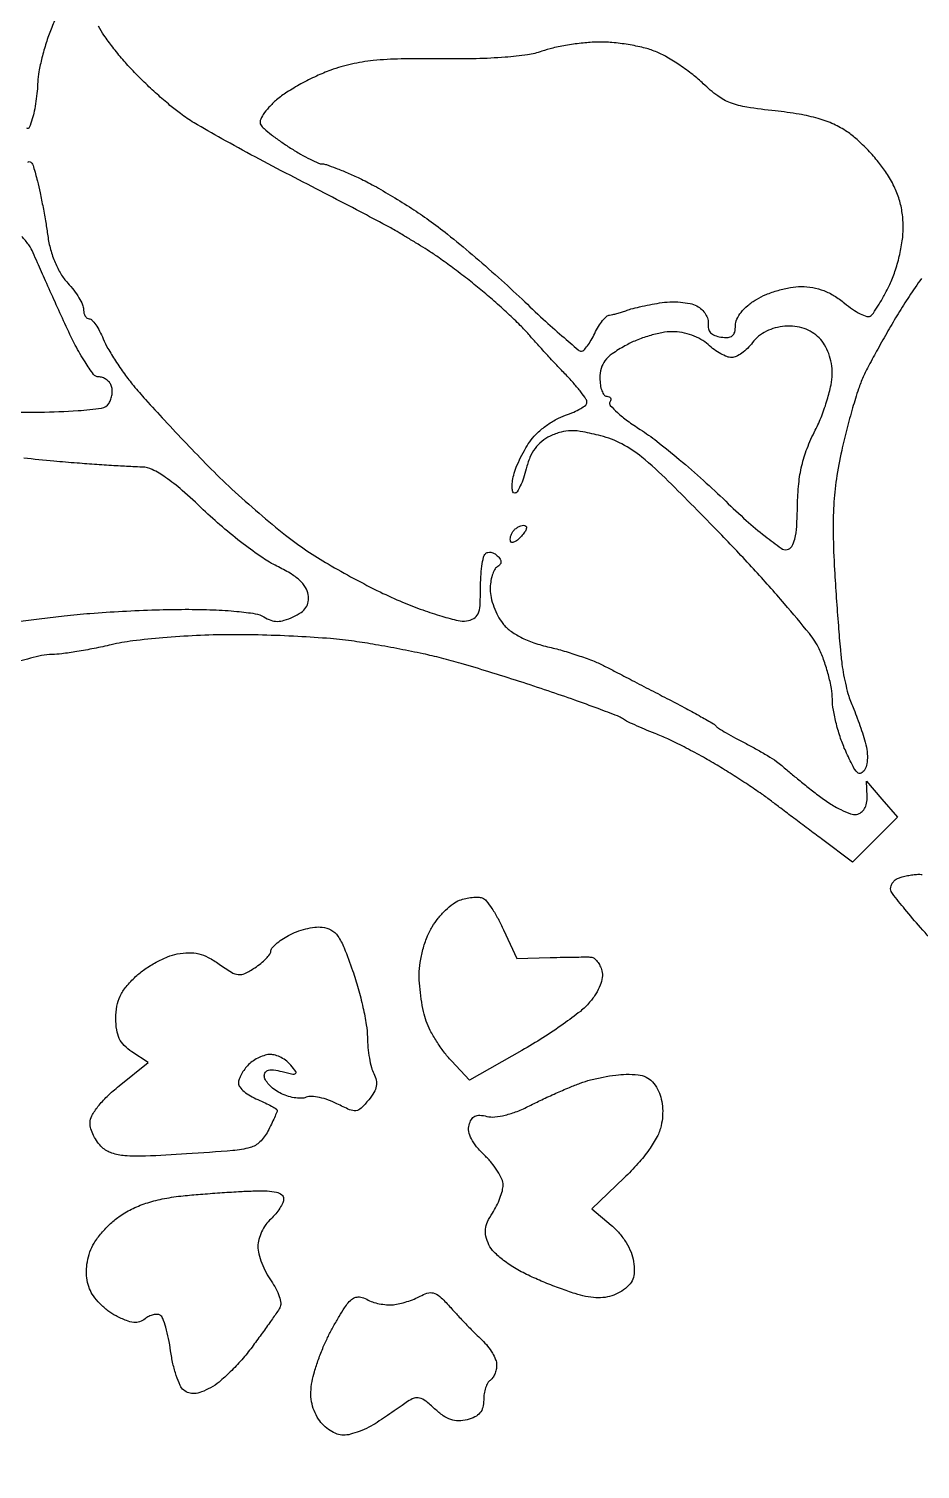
# Model space of a CAD drawing. Extents: x 0 to 102, y 0 to 135.
# Drawn here: x 50.55 to 62.23, y 17.15 to 36.03 of the extents above; entities that cross this region are included whole.
import ezdxf

# ---------------------------------------------------------------- set-up
doc = ezdxf.new("R2010")
doc.units = 0
doc.header["$MEASUREMENT"] = 0

msp = doc.modelspace()

# ---------------------------------------------------------------- linework, layer by layer
for points in [[(38.721393, 0.03235, -0.000006), (40.12148, 0.046691, -0.000009), (41.328361, 0.059018, -0.000002), (42.381032, 0.069746, -0.000306)], [(50.916153, 36.206178, 0.014474), (50.841606, 36.032004, 0.017503), (50.777354, 35.850634, 0.014691), (50.721746, 35.654355, 0.014944), (50.681564, 35.471936, 0.038998), (50.666967, 35.338518, -0.016989), (50.659189, 35.219009, -0.011727), (50.642631, 35.084418, -0.011839), (50.620581, 34.955614, -0.023611), (50.595962, 34.8552, -0.025528), (50.555468, 34.740248, -0.526653), (50.525235, 34.733754, -0.125646)], [(62.250824, 32.760861, 0.008309), (62.088442, 32.524947, 0.010297), (61.945563, 32.299875, 0.00528), (61.812012, 32.07426, 0.004686), (61.677747, 31.836765, 0.004708), (61.560916, 31.620734, 0.014369), (61.487276, 31.4712, 0.027824), (61.425427, 31.313258, 0.008276), (61.348559, 31.065685, 0.008274), (61.271279, 30.784208, 0.008848), (61.205174, 30.506524, 0.016827), (61.136424, 30.133715, 0.022182), (61.100424, 29.789983, 0.019761), (61.092743, 29.414966, 0.009919), (61.11116, 28.941424, 0.002434), (61.134592, 28.573372, 0.0025), (61.161414, 28.208849, 0.002419), (61.187789, 27.892904, 0.010571), (61.208237, 27.7065, 0.013752), (61.230843, 27.564532, 0.012103), (61.262058, 27.417803, 0.012252), (61.296669, 27.286811, 0.035485), (61.329135, 27.1989, -0.012941), (61.364765, 27.114349, -0.005053), (61.409752, 26.995853, -0.004998), (61.455884, 26.866568, -0.006191), (61.496128, 26.745276, -0.029084), (61.528817, 26.617164, -0.040496), (61.541889, 26.49959, -0.047028), (61.535417, 26.398915, -0.088678), (61.50873, 26.322276, -0.152319), (61.460786, 26.277026, -0.315345), (61.412363, 26.284679, -0.084391), (61.353509, 26.364608, -0.009964), (61.257886, 26.5644, -0.024928), (61.191513, 26.732222, -0.018965), (61.13518, 26.921794, -0.019306), (61.095906, 27.103988, -0.04191), (61.083058, 27.24646, 0.042507), (61.070185, 27.387335, 0.020648), (61.031169, 27.563976, 0.020312), (60.975099, 27.745692, 0.027548), (60.909025, 27.90418, 0.057429), (60.781527, 28.105388, 0.0074), (60.454607, 28.49801, 0.008562), (60.050281, 28.953226, 0.007047), (59.603849, 29.425308, 0.003588), (58.932355, 30.105788, 0.024877), (58.585038, 30.419828, 0.050731), (58.32462, 30.591939, 0.057999), (58.046077, 30.698939, 0.015129), (57.813862, 30.751022, 0.049305), (57.657095, 30.765461, 0.065463), (57.52583, 30.747308, 0.044463), (57.384303, 30.694517, 0.05785), (57.272666, 30.624298, 0.065247), (57.185111, 30.532812, 0.059609), (57.11842, 30.414713, 0.038065), (57.068929, 30.264814, -0.019913), (57.033725, 30.143583, -0.029852), (56.992638, 30.041347, -0.029733), (56.951463, 29.9662, -0.258031), (56.919268, 29.9484, -0.320752), (56.896045, 29.965006, -0.067971), (56.885906, 30.016741, -0.047962), (56.888766, 30.091851, -0.027439), (56.905808, 30.18105, -0.034986), (56.940085, 30.286753, -0.018282), (56.996562, 30.413191, -0.018094), (57.06425, 30.539233, -0.026341), (57.133548, 30.644617, -0.048704), (57.219051, 30.739837, -0.029881), (57.336228, 30.83499, -0.029788), (57.464741, 30.916051, -0.046133), (57.584928, 30.968428, 0.02257), (57.692744, 31.009491, 0.032353), (57.783718, 31.05613, 0.033649), (57.849663, 31.101797, 0.228308), (57.8664, 31.136541, 0.150608), (57.85302, 31.179952, 0.013545), (57.785633, 31.273347, 0.016651), (57.696762, 31.382038, 0.012239), (57.59145, 31.496637, -0.003653), (57.470609, 31.623685, -0.002466), (57.334539, 31.770297, -0.002484), (57.204365, 31.913371, -0.004942), (57.102959, 32.028207, 0.019262), (56.992559, 32.146237, 0.007402), (56.830626, 32.301839, 0.007316), (56.64977, 32.465665, 0.008941), (56.475736, 32.6133, 0.005982), (56.298217, 32.755003, 0.005032), (56.106882, 32.900953, 0.005079), (55.929483, 33.030682, 0.013973), (55.800977, 33.117343, 0.002906), (55.685586, 33.189617, 0.002021), (55.554463, 33.269956, 0.002038), (55.427989, 33.346043, 0.00421), (55.3284, 33.404273, 0.008681), (55.191562, 33.479618, 0.000772), (54.843536, 33.662758, 0.001008), (54.427637, 33.879729, 0.000786), (53.9748, 34.113906, -0.004254), (53.515828, 34.355307, -0.004864), (53.081212, 34.594114, -0.004412), (52.716416, 34.803461, -0.02742), (52.5366, 34.922466, -0.015926), (52.400054, 35.030937, -0.007719), (52.23218, 35.177759, -0.007647), (52.061892, 35.336186, -0.010919), (51.916077, 35.482312, -0.014404), (51.782486, 35.630485, -0.012089), (51.649365, 35.794865, -0.012265), (51.535033, 35.951016, -0.032568), (51.463695, 36.06939, -0.043307)], [(50.535169, 34.286366, -0.38726), (50.575826, 34.285075, -0.129851), (50.611025, 34.226601, -0.008946), (50.662105, 34.038908, -0.009977), (50.697575, 33.885953, -0.005133), (50.736189, 33.693132, -0.005099), (50.771878, 33.493821, -0.007675), (50.798545, 33.319315, 0.032217), (50.834922, 33.140508, 0.03386), (50.89355, 32.970896, 0.035874), (50.970088, 32.821047, 0.050912), (51.060074, 32.701607, -0.024807), (51.139505, 32.606882, -0.02714), (51.206639, 32.507464, -0.028007), (51.254173, 32.416972, -0.107327), (51.2676, 32.355141, 0.058751), (51.273126, 32.308275, 0.077792), (51.289436, 32.268596, 0.096371), (51.313582, 32.242016, 0.161694), (51.341936, 32.2326, -0.21104), (51.377278, 32.216988, -0.03244), (51.42635, 32.155552, -0.031518), (51.477881, 32.070767, -0.022604), (51.524916, 31.970311, 0.032585), (51.586514, 31.845309, 0.012926), (51.686413, 31.681945, 0.012728), (51.803681, 31.510589, 0.015602), (51.922128, 31.356961, 0.011699), (52.078321, 31.175756, 0.003337), (52.329117, 30.9019, 0.003358), (52.616415, 30.5965, 0.003556), (52.902398, 30.300798, 0.012449), (53.211141, 30.001363, 0.009149), (53.567415, 29.68451, 0.009257), (53.915749, 29.396965, 0.020269), (54.19496, 29.192942, 0.01514), (54.472326, 29.018958, 0.009095), (54.811214, 28.82861, 0.009104), (55.155465, 28.651411, 0.015672), (55.449087, 28.518233, 0.012302), (55.712698, 28.416025, 0.014953), (55.964528, 28.333864, 0.013551), (56.178401, 28.277343, 0.093448), (56.286427, 28.272489, 0.087841), (56.383255, 28.30422, 0.168222), (56.438083, 28.363599, 0.089046), (56.464215, 28.472931, 0.01425), (56.4705, 28.693421, -0.015201), (56.475241, 28.849327, -0.019848), (56.489553, 28.991269, -0.017804), (56.510015, 29.106477, -0.144341), (56.53536, 29.153081, -0.13837), (56.567075, 29.170863, -0.100185), (56.60777, 29.172342, -0.085863), (56.651307, 29.157201, -0.069963), (56.690781, 29.127459, -0.050114), (56.727556, 29.082468, -0.149773), (56.738713, 29.044772, -0.177483), (56.726115, 29.011389, -0.076409), (56.689371, 28.980056, 0.135415), (56.653981, 28.941916, 0.044), (56.624417, 28.870176, 0.040123), (56.604185, 28.780856, 0.035651), (56.5974, 28.685816, 0.055639), (56.609237, 28.579777, 0.032489), (56.645516, 28.456984, 0.03213), (56.698471, 28.337273, 0.046485), (56.7612, 28.24018, 0.066717), (56.860303, 28.143882, 0.041704), (56.998086, 28.058561, 0.03605), (57.170518, 27.985858, 0.024821), (57.37455, 27.92778, -0.014312), (57.566692, 27.877425, -0.011173), (57.772357, 27.812163, -0.011331), (57.961275, 27.742714, -0.026863), (58.097502, 27.680459, 0.000667), (58.240383, 27.605887, 0.000198), (58.458793, 27.492374, 0.000199), (58.704229, 27.365063, 0.000215), (58.943502, 27.2412, -0.003874), (59.165965, 27.123968, -0.005622), (59.360325, 27.016779, -0.002997), (59.522802, 26.923486, -0.090617), (59.5584, 26.893015, 0.083736), (59.590797, 26.864507, 0.00633), (59.691299, 26.804006, 0.008589), (59.814007, 26.73504, 0.006428), (59.951424, 26.663148, -0.010003), (60.094252, 26.58712, -0.010115), (60.233393, 26.505708, -0.009958), (60.351575, 26.430035, -0.039985), (60.418813, 26.376833, 0.0133), (60.485733, 26.317819, 0.002746), (60.606865, 26.217719, 0.002886), (60.748903, 26.103011, 0.002715), (60.895164, 25.987575, 0.022809), (61.043565, 25.882276, 0.027602), (61.192028, 25.797998, 0.028038), (61.321955, 25.74229, 0.138126), (61.400675, 25.736415, 0.105026), (61.461265, 25.762701, 0.104655), (61.506032, 25.811371, 0.088904), (61.532104, 25.881112, 0.055403), (61.5382, 25.968416), (61.529901, 26.170852), (61.732889, 25.934865), (61.935877, 25.698877), (61.641236, 25.404236), (61.346596, 25.109596), (60.938948, 25.414284, -0.000769), (60.764804, 25.544863, -0.000625), (60.578595, 25.685302, -0.000632), (60.407363, 25.815121, -0.001648), (60.284655, 25.909036, 0.013309), (60.158146, 26.001264, 0.004769), (59.97319, 26.126118, 0.004727), (59.767696, 26.259225, 0.005579), (59.570701, 26.381139, 0.009842), (59.36664, 26.498881, 0.007592), (59.139747, 26.619457, 0.007685), (58.924265, 26.725657, 0.018167), (58.759846, 26.79638, -0.006571), (58.622113, 26.851876, -0.007584), (58.492365, 26.908474, -0.006881), (58.384011, 26.959521, -0.043367), (58.3317, 26.990928, 0.065261), (58.267637, 27.025681, 0.002439), (58.011013, 27.122812, 0.004379), (57.705278, 27.23379, 0.003062), (57.3588, 27.353752, 0.003872), (56.981199, 27.478653, 0.003302), (56.581153, 27.604641, 0.003328), (56.215723, 27.714424, 0.009428), (55.958892, 27.78449, 0.009399), (55.71791, 27.840577, 0.004751), (55.412361, 27.902634, 0.004717), (55.095483, 27.960768, 0.007002), (54.816792, 28.005172, 0.016384), (54.50526, 28.039968, 0.006517), (54.076022, 28.068094, 0.006441), (53.611705, 28.086452, 0.00805), (53.180395, 28.090996, 0.010221), (52.748277, 28.079755, 0.009574), (52.307434, 28.050797, 0.009861), (51.911875, 28.009325, 0.025932), (51.631195, 27.959398, -0.008334), (51.406248, 27.911166, -0.008312), (51.179626, 27.870412, -0.008189), (50.980604, 27.841365, -0.032149), (50.856861, 27.8334, 0.057458), (50.718222, 27.817415, 0.007236), (50.424887, 27.744371, 0.008425)], [(49.769022, 31.004841, 0.002523), (50.69446, 31.010068, 0.013716), (51.195579, 31.029183, 0.018851), (51.503263, 31.061066, 0.222619), (51.601245, 31.125128, 0.060192), (51.626233, 31.179126, 0.046081), (51.640511, 31.242651, 0.047162), (51.642699, 31.305626, 0.076873), (51.631422, 31.357778, 0.085872), (51.605564, 31.401137, 0.066282), (51.564453, 31.437882, 0.066012), (51.514964, 31.462721, 0.083527), (51.464561, 31.4712, -0.236251), (51.398564, 31.504227, -0.019654), (51.286623, 31.666625, -0.021775), (51.158959, 31.889256, -0.012299), (51.022884, 32.16915, -0.000936), (50.893862, 32.453436, -0.001017), (50.769431, 32.730475, -0.000954), (50.663755, 32.968264, -0.004983), (50.607097, 33.099944, 0.058485), (50.54997, 33.201313, 0.030019), (50.457002, 33.313943, 0.029362)], [(50.438654, 28.269337, -0.000915), (50.721696, 28.303903, -0.000833), (51.0138, 28.33854, -0.01036), (51.35128, 28.370915, -0.005269), (51.776727, 28.398345, -0.005231), (52.216345, 28.417428, -0.007797), (52.601198, 28.424097, -0.009142), (52.969273, 28.418004, -0.015374), (53.277622, 28.397753, -0.015427), (53.517784, 28.367043, -0.100389), (53.63128, 28.324564, 0.053193), (53.722023, 28.280511, 0.08717), (53.805976, 28.265946, 0.075346), (53.898281, 28.280136, 0.031157), (54.016608, 28.325383, 0.043226), (54.119376, 28.383397, 0.0945), (54.182847, 28.447297, 0.110315), (54.212619, 28.52319, 0.073942), (54.213227, 28.616768, 0.108507), (54.177597, 28.71221, 0.0651), (54.099002, 28.804865, 0.048971), (53.975469, 28.896733, 0.023869), (53.802292, 28.989961, -0.038913), (53.615394, 29.097942, -0.013066), (53.360184, 29.283169, -0.012911), (53.087404, 29.503653, -0.014417), (52.836488, 29.730211, 0.011129), (52.55911, 29.983992, 0.027293), (52.341487, 30.15435, 0.036878), (52.168034, 30.257353, 0.113341), (52.036096, 30.289143, -0.010337), (51.913251, 30.293, -0.002091), (51.695328, 30.30527, -0.002205), (51.441949, 30.321722, -0.002062), (51.183, 30.340755, -0.003789), (50.879495, 30.366638, -0.001734), (50.483788, 30.40479, -0.001717)], [(62.478551, 23.988481, -0.006519), (62.237727, 24.253296, -0.009627), (62.03402, 24.49237, -0.005377), (61.869644, 24.697443, -0.157077), (61.84672, 24.7596, -0.097893), (61.853049, 24.800521, -0.068778), (61.874874, 24.841841, -0.066083), (61.908235, 24.877276, -0.075148), (61.94835, 24.900971, -0.032283), (61.999391, 24.917828, -0.015599), (62.066526, 24.933069, -0.015398), (62.137734, 24.944653, -0.021348), (62.20215, 24.950321, -0.040946), (62.258937, 24.948232, -0.061208)]]:
    msp.add_lwpolyline(points, format="xyb")
for points in [[(58.004118, 35.860306, 0.020049), (57.816354, 35.848395, 0.014975), (57.610755, 35.820804, 0.015197), (57.418339, 35.783053, 0.033057), (57.2742, 35.740006, -0.054572), (57.087818, 35.692956, -0.015743), (56.791977, 35.661253, -0.013696), (56.415918, 35.643233, -0.00791), (55.9629, 35.641116, 0.007104), (55.429036, 35.639482, 0.021162), (55.064103, 35.617711, 0.029464), (54.777576, 35.571231, 0.032289), (54.507358, 35.492273, 0.022126), (54.319122, 35.414218, 0.016224), (54.117523, 35.31187, 0.016457), (53.932673, 35.202284, 0.034631), (53.798616, 35.103039, 0.027915), (53.696358, 35.005394, 0.046278), (53.623266, 34.911248, 0.059169), (53.584383, 34.830644, 0.224892), (53.59042, 34.776554, 0.075565), (53.632818, 34.726666, 0.012708), (53.72976, 34.646637, 0.013654), (53.849625, 34.557877, 0.011749), (53.98023, 34.471072, 0.011004), (54.112826, 34.391393, 0.01402), (54.238631, 34.324121, 0.011978), (54.345806, 34.273789, 0.104149), (54.397041, 34.263, -0.084035), (54.450708, 34.253916, -0.007945), (54.576401, 34.207857, -0.009988), (54.725259, 34.147171, -0.007704), (54.885172, 34.075281, -0.018106), (55.074603, 33.978076, -0.008042), (55.317435, 33.83697, -0.007948), (55.570038, 33.679173, -0.010637), (55.7937, 33.527618, -0.015734), (56.037941, 33.342607, -0.006239), (56.361996, 33.073941, -0.006167), (56.704896, 32.77499, -0.007696), (57.015525, 32.488637, 0.004163), (57.29388, 32.228373, 0.006469), (57.53866, 32.009067, 0.002393), (57.751428, 31.825134, 0.178886), (57.793458, 31.8096, 0.205546), (57.824677, 31.823, 0.028609), (57.871208, 31.877941, 0.028872), (57.921318, 31.953144, 0.020779), (57.968674, 32.04225, -0.025931), (58.017485, 32.131856, -0.032932), (58.071941, 32.208705, -0.034756), (58.124312, 32.264719, -0.167075), (58.16364, 32.282207, 0.031775), (58.204441, 32.288409, 0.012401), (58.25986, 32.301923, 0.012217), (58.319298, 32.319557, 0.014857), (58.374, 32.339065, -0.028891), (58.443181, 32.36157, -0.007575), (58.556467, 32.389484, -0.007669), (58.686652, 32.417382, -0.007788), (58.816964, 32.44112, -0.032459), (58.951367, 32.454566, -0.029176), (59.091308, 32.451275, -0.03044), (59.217238, 32.43318, -0.07208), (59.306108, 32.400993, -0.065266), (59.370499, 32.354854, -0.06392), (59.421342, 32.293381, -0.069375), (59.451574, 32.226554, -0.113185), (59.455344, 32.164732, 0.102595), (59.457877, 32.101382, 0.13293), (59.486081, 32.050812, 0.109491), (59.541097, 32.014797, 0.055163), (59.62185, 31.994066, 0.04657), (59.714929, 31.989594, 0.156263), (59.771461, 32.010556, 0.170321), (59.802423, 32.059044, 0.057786), (59.8122, 32.143359, -0.10905), (59.830752, 32.227408, -0.060037), (59.886437, 32.317341, -0.050853), (59.973714, 32.40628, -0.036437), (60.08715, 32.487327, -0.040992), (60.215045, 32.551586, -0.026104), (60.372619, 32.605816, -0.026179), (60.533883, 32.643051, -0.043416), (60.672859, 32.655284, -0.043868), (60.826314, 32.641952, -0.047585), (60.970789, 32.602054, -0.046239), (61.108587, 32.534305, -0.037554), (61.242177, 32.438037, 0.024458), (61.346971, 32.358273, 0.034558), (61.447994, 32.298727, 0.037037), (61.533234, 32.263741, 0.220737), (61.579748, 32.269306, 0.103894), (61.619923, 32.307538, 0.012393), (61.687403, 32.410907, 0.014352), (61.761906, 32.539575, 0.011329), (61.83528, 32.682779, 0.032739), (61.90358, 32.851142, 0.021748), (61.960479, 33.051699, 0.021867), (61.9992, 33.25388, 0.03639), (62.0118, 33.426776, 0.03412), (61.998711, 33.618367, 0.040002), (61.95962, 33.796189, 0.039183), (61.891846, 33.968529, 0.030573), (61.792871, 34.14377, 0.028191), (61.687396, 34.287939, 0.018448), (61.550808, 34.442146, 0.018569), (61.406107, 34.582989, 0.033518), (61.27626, 34.685384, 0.044676), (61.101855, 34.783269, 0.035043), (60.898176, 34.8581, 0.028742), (60.648949, 34.915026, 0.015091), (60.333918, 34.95843, -0.011917), (59.96199, 35.00727, -0.051732), (59.747156, 35.063909, -0.069024), (59.579785, 35.155122, -0.032432), (59.391179, 35.314515, 0.025934), (59.25318, 35.434245, 0.017498), (59.084434, 35.556709, 0.017654), (58.912446, 35.663935, 0.0332), (58.765518, 35.735964, 0.037601), (58.608986, 35.786843, 0.019307), (58.40673, 35.827945, 0.019075), (58.194153, 35.854382, 0.02722)], [(60.460697, 32.134302, 0.047982), (60.334254, 32.113489, 0.052026), (60.217674, 32.069211, 0.054055), (60.116663, 32.003759, 0.060473), (60.03623, 31.920319, -0.037525), (59.970513, 31.845582, -0.038747), (59.895023, 31.782375, -0.041774), (59.821263, 31.73855, -0.113637), (59.762413, 31.725, -0.093502), (59.701354, 31.736519, -0.032331), (59.619732, 31.774702, -0.030791), (59.533139, 31.829447, -0.031184), (59.45431, 31.8942, 0.059142), (59.3608, 31.962649, 0.042305), (59.242807, 32.016645, 0.040971), (59.112705, 32.051634, 0.045236), (58.982916, 32.0634, 0.048562), (58.848382, 32.050303, 0.024054), (58.681684, 32.009121, 0.023617), (58.511456, 31.949381, 0.031834), (58.364369, 31.878622, 0.024537), (58.1984, 31.774313, 0.075124), (58.102344, 31.682994, 0.099493), (58.052517, 31.583021, 0.066105), (58.0356, 31.455622, 0.03579), (58.042139, 31.364384, 0.05421), (58.061918, 31.287378, 0.070911), (58.090849, 31.234585, 0.236227), (58.125193, 31.2174, -0.094323), (58.155777, 31.211579, -0.172532), (58.174672, 31.195078, -0.173127), (58.178866, 31.170399, -0.095055), (58.167821, 31.141409, 0.334985), (58.171937, 31.09723, 0.023832), (58.265024, 31.004445, 0.025958), (58.39793, 30.89604, 0.015945), (58.564678, 30.781859, -0.024046), (58.781193, 30.62839, -0.008464), (59.076937, 30.388437, -0.00838), (59.393638, 30.113283, -0.009727), (59.6853, 29.840738, 0.010457), (59.953834, 29.590538, 0.015431), (60.200567, 29.383436, 0.010608), (60.411104, 29.224637, 0.206159), (60.489, 29.20735, 0.208299), (60.550255, 29.249163, 0.082016), (60.590634, 29.345354, 0.043169), (60.615101, 29.510037, 0.010758), (60.625913, 29.782297, -0.020063), (60.64266, 30.069215, -0.033103), (60.682439, 30.308697, -0.034675), (60.751814, 30.532883, -0.024904), (60.858563, 30.772423, 0.023817), (60.943793, 30.962561, 0.020223), (61.015801, 31.170521, 0.020707), (61.065892, 31.365486, 0.052568), (61.0812, 31.510688, 0.041801), (61.069759, 31.6473, 0.045709), (61.035755, 31.775922, 0.048353), (60.981405, 31.889463, 0.060654), (60.909517, 31.981283, 0.056356), (60.817091, 32.054931, 0.057974), (60.711402, 32.105256, 0.055253), (60.592444, 32.13163, 0.043787)], [(57.035752, 29.5254, -0.176123), (57.063919, 29.515161, -0.256649), (57.073287, 29.491079, -0.110288), (57.05859, 29.450957, -0.030483), (57.018703, 29.396456, -0.030935), (56.974889, 29.349854, -0.05004), (56.931752, 29.316761, -0.066988), (56.895423, 29.300512, -0.274667), (56.872973, 29.306227, -0.161573), (56.862224, 29.32765, -0.069134), (56.862011, 29.360075, -0.058241), (56.871552, 29.397786, -0.04739), (56.890021, 29.435171, -0.0641), (56.918023, 29.469686, -0.051744), (56.955832, 29.498895, -0.053409), (56.997215, 29.518766, -0.085443)], [(56.494084, 24.639798, -0.133468), (56.546126, 24.601934, -0.021605), (56.620889, 24.500089, -0.02253), (56.700223, 24.369223, -0.018119), (56.773842, 24.222004), (56.945414, 23.845378), (57.384757, 23.858502, -0.002102), (57.560007, 23.862999, -0.002603), (57.723209, 23.865651, -0.002133), (57.860266, 23.86658, -0.0194), (57.919983, 23.864412, -0.14507), (57.959975, 23.849213, -0.063152), (58.000869, 23.808961, -0.054986), (58.036441, 23.751884, -0.047958), (58.060696, 23.685771, -0.098144), (58.06599, 23.597814, -0.057975), (58.039731, 23.495559, -0.049103), (57.984185, 23.384926, -0.03403), (57.901497, 23.271868, -0.051018), (57.779292, 23.153526, -0.012651), (57.555822, 22.986413, -0.012806), (57.288916, 22.807247, -0.012526), (57.011238, 22.640601), (56.325008, 22.251809), (56.088732, 22.504744, -0.027391), (55.991463, 22.621027, -0.019225), (55.894593, 22.7616, -0.019462), (55.812033, 22.903803, -0.037935), (55.759627, 23.023964, -0.030821), (55.724017, 23.150756, -0.015613), (55.694161, 23.313937, -0.015448), (55.673747, 23.4849, -0.022219), (55.667116, 23.637174, -0.038586), (55.679306, 23.793049, -0.027527), (55.715852, 23.964328, -0.027738), (55.770339, 24.128351, -0.04286), (55.836851, 24.261974, -0.033817), (55.915668, 24.373522, -0.02949), (56.012261, 24.478949, -0.030628), (56.111319, 24.563903, -0.073071), (56.196085, 24.610407, -0.033463), (56.276702, 24.634376, -0.030956), (56.361921, 24.648147, -0.032388), (56.43935, 24.650746, -0.083298)], [(54.394535, 24.257642, -0.106571), (54.510693, 24.220835, -0.110409), (54.599649, 24.139752, -0.058052), (54.683048, 23.985539, -0.011222), (54.794142, 23.688, -0.015549), (54.86757, 23.45379, -0.013599), (54.929957, 23.204807, -0.013797), (54.973996, 22.976712, -0.039066), (54.987757, 22.815288, 0.02238), (54.994743, 22.68027, 0.020144), (55.013832, 22.541541, 0.020623), (55.041111, 22.418545, 0.058039), (55.073372, 22.336694, -0.07053), (55.104095, 22.252678, -0.102019), (55.1046, 22.173869, -0.08481), (55.072823, 22.090994, -0.036341), (55.004872, 21.993358, -0.028365), (54.905978, 21.884477, -0.165338), (54.837185, 21.851332, -0.13406), (54.754775, 21.863386, -0.016371), (54.588459, 21.942603, 0.033558), (54.477047, 21.991047, 0.034431), (54.361099, 22.023666, 0.036628), (54.257128, 22.037489, 0.106742), (54.185952, 22.02646, -0.091903), (54.118401, 22.01395, -0.041197), (54.028062, 22.021422, -0.038948), (53.931129, 22.045423, -0.04273), (53.842193, 22.083654, -0.039813), (53.76345, 22.134235, -0.044518), (53.696852, 22.19499, -0.049523), (53.650799, 22.256418, -0.136933), (53.6364, 22.308007, -0.151742), (53.651335, 22.356085, -0.18484), (53.689901, 22.382633, -0.095646), (53.759234, 22.385866, -0.025002), (53.86905, 22.364279, 0.007198), (54.009967, 22.331328, 0.211601), (54.045224, 22.338539, 0.415429), (54.049493, 22.364253, 0.016546), (53.985591, 22.447267, 0.05628), (53.929887, 22.501199, 0.043541), (53.858705, 22.546801, 0.044719), (53.783669, 22.57794, 0.076142), (53.716684, 22.5882, 0.070083), (53.648514, 22.578598, 0.038918), (53.569718, 22.549148, 0.037933), (53.493069, 22.506143, 0.049608), (53.430943, 22.455257, 0.037069), (53.380069, 22.396224, 0.034392), (53.337052, 22.328879, 0.036222), (53.307285, 22.263503, 0.088947), (53.298, 22.211721, 0.169083), (53.315316, 22.161979, 0.049121), (53.372554, 22.102733, 0.043302), (53.454657, 22.044376, 0.034682), (53.5518, 21.996, -0.0114), (53.649065, 21.953088, -0.017476), (53.731046, 21.911109, -0.012167), (53.795249, 21.873273, -0.259056), (53.8056, 21.854635, -0.100538), (53.800791, 21.830962, -0.005223), (53.769554, 21.759338, -0.008103), (53.729899, 21.674645, -0.005785), (53.682891, 21.581105, -0.080247), (53.57953, 21.441525, -0.126062), (53.450892, 21.367454, -0.048272), (53.223745, 21.327252, -0.003877), (52.616543, 21.284101, -0.004685), (52.078551, 21.255118, -0.030424), (51.807392, 21.259559, -0.064111), (51.639127, 21.294589, -0.100906), (51.512552, 21.369507, -0.052842), (51.451207, 21.438104, -0.040842), (51.399399, 21.52406, -0.041969), (51.364027, 21.613425, -0.073846), (51.352526, 21.691862, -0.126633), (51.376545, 21.784471, -0.039945), (51.456186, 21.904573, -0.034116), (51.576943, 22.038539, -0.022177), (51.733043, 22.17674), (52.113234, 22.48438), (51.901917, 22.62284, -0.052261), (51.800437, 22.705655, -0.083952), (51.736205, 22.796704, -0.07599), (51.701624, 22.910428, -0.035891), (51.6906, 23.063808, -0.044334), (51.704649, 23.221946, -0.066981), (51.74689, 23.35337, -0.061808), (51.82532, 23.476218, -0.031955), (51.95046, 23.609061, -0.036933), (52.070873, 23.705943, -0.026565), (52.217992, 23.79626, -0.026997), (52.368025, 23.867531, -0.051057), (52.496298, 23.905457, -0.04004), (52.648344, 23.921543, -0.065675), (52.776881, 23.907894, -0.06258), (52.901721, 23.860627, -0.03297), (53.043041, 23.773425, 0.016953), (53.204891, 23.666256, 0.112203), (53.296116, 23.635264, 0.14019), (53.382144, 23.650433, 0.031745), (53.512403, 23.724422, 0.024834), (53.592264, 23.782613, 0.031241), (53.659725, 23.844436, 0.032506), (53.70799, 23.901561, 0.160493), (53.721, 23.941048, -0.178651), (53.735355, 23.979943, -0.033462), (53.789341, 24.035169, -0.032061), (53.864569, 24.094251, -0.024513), (53.95365, 24.14919, -0.03765), (54.057978, 24.196831, -0.027982), (54.179128, 24.233928, -0.02855), (54.29805, 24.256074, -0.055445)], [(58.380854, 22.328439, -0.031936), (58.536346, 22.321565, -0.084245), (58.64324, 22.291276, -0.100403), (58.723027, 22.23133, -0.058796), (58.79163, 22.132934, -0.055236), (58.83295, 22.029791, -0.043397), (58.854993, 21.91131, -0.040998), (58.856938, 21.783718, -0.037392), (58.838383, 21.653427, -0.068842), (58.785752, 21.51087, -0.031279), (58.680997, 21.341412, -0.027482), (58.534972, 21.157537, -0.020082), (58.354091, 20.969602), (57.930866, 20.563818), (58.185037, 20.349947, -0.041701), (58.289703, 20.245811, -0.03823), (58.379033, 20.122818, -0.039891), (58.444542, 19.99449, -0.06171), (58.477577, 19.874659, -0.038166), (58.48703, 19.738731, -0.093986), (58.467792, 19.640962, -0.102133), (58.415428, 19.561948, -0.050526), (58.32151, 19.485844, -0.054016), (58.218268, 19.433125, -0.054502), (58.10644, 19.40394, -0.050704), (57.983893, 19.398413, -0.037032), (57.848688, 19.416127, -0.026801), (57.711175, 19.452399, -0.009754), (57.520505, 19.517921, -0.009639), (57.314292, 19.597851, -0.011355), (57.122398, 19.681658, -0.024315), (56.936657, 19.779089, -0.029741), (56.773861, 19.888368, -0.032705), (56.648289, 19.997624, -0.090711), (56.581648, 20.093288, -0.045118), (56.542377, 20.205246, -0.089611), (56.535969, 20.29874, -0.083078), (56.562715, 20.393141, -0.034558), (56.627699, 20.509058, 0.029515), (56.680868, 20.601698, 0.025356), (56.725798, 20.704703, 0.026155), (56.756971, 20.802588, 0.064091), (56.7666, 20.877396, 0.106729), (56.750199, 20.953357, 0.033447), (56.694879, 21.05653, 0.031703), (56.615883, 21.166616, 0.030259), (56.522443, 21.267661, -0.030322), (56.419781, 21.378707, -0.053523), (56.351574, 21.483128, -0.068127), (56.31822, 21.578744, -0.114336), (56.320598, 21.663378, -0.069314), (56.351256, 21.737082, -0.14778), (56.396189, 21.778505, -0.128448), (56.461232, 21.791408, -0.046594), (56.554964, 21.776975, 0.086767), (56.657162, 21.769521, 0.035623), (56.794598, 21.793326, 0.031876), (56.950591, 21.842687, 0.025395), (57.111734, 21.914835, -0.007666), (57.27332, 21.994172, -0.005369), (57.457652, 22.078787, -0.005417), (57.636034, 22.156057, -0.01124), (57.777174, 22.211688, -0.024926), (57.914323, 22.254585, -0.015565), (58.078555, 22.291685, -0.015613), (58.243103, 22.318208, -0.027236)], [(53.48835, 20.7987, -0.015588), (53.676382, 20.798872, -0.053982), (53.796755, 20.78214, -0.104203), (53.865311, 20.748717, -0.231379), (53.8902, 20.697812, -0.105367), (53.878638, 20.643554, -0.036283), (53.840497, 20.572469, -0.034148), (53.785749, 20.497891, -0.033439), (53.721, 20.4309, 0.057498), (53.656233, 20.357109, 0.041451), (53.601502, 20.262103, 0.042034), (53.564139, 20.16155, 0.068042), (53.5518, 20.071298, 0.063386), (53.56409, 19.974743, 0.028911), (53.603074, 19.853465, 0.02806), (53.659532, 19.728693, 0.03445), (53.72635, 19.619687, -0.034306), (53.788698, 19.518038, -0.042025), (53.831833, 19.415329, -0.047158), (53.851788, 19.325827, -0.162126), (53.840331, 19.268227, -0.021766), (53.800664, 19.205143, -0.002732), (53.708158, 19.072873, -0.003209), (53.596395, 18.917046, -0.002658), (53.475432, 18.752502, -0.020206), (53.341391, 18.586626, -0.018426), (53.190371, 18.426743, -0.018796), (53.044805, 18.293972, -0.055209), (52.932373, 18.218437, -0.0264), (52.812021, 18.163463, -0.072454), (52.721325, 18.142129, -0.101681), (52.647263, 18.150781, -0.093714), (52.580176, 18.187941, -0.114554), (52.532641, 18.250475, -0.024981), (52.483124, 18.377428, -0.024784), (52.439506, 18.533584, -0.02154), (52.409128, 18.700762, 0.015997), (52.381207, 18.864725, 0.021457), (52.344851, 19.011026, 0.019265), (52.305664, 19.127325, 0.164895), (52.271168, 19.169089, 0.131335), (52.231781, 19.180945, 0.066938), (52.179997, 19.175622, 0.059348), (52.124439, 19.155046, 0.054927), (52.073671, 19.121568, -0.094599), (52.002886, 19.082521, -0.104815), (51.925296, 19.07422, -0.07101), (51.828188, 19.098403, -0.022854), (51.693043, 19.160637, -0.045452), (51.586036, 19.228937, -0.03479), (51.482408, 19.321393, -0.035692), (51.396981, 19.422527, -0.066781), (51.346026, 19.516538, -0.047385), (51.315046, 19.62908, -0.045559), (51.305256, 19.746953, -0.04324), (51.316957, 19.870248, -0.035077), (51.349976, 19.998936, -0.062876), (51.405691, 20.115201, -0.031417), (51.502644, 20.246709, -0.030501), (51.622139, 20.372667, -0.038199), (51.747899, 20.4732, -0.039511), (51.916661, 20.56961, -0.033096), (52.108663, 20.644941, -0.030164), (52.326379, 20.699932, -0.022274), (52.572434, 20.73525, -0.004239), (52.798589, 20.755554, -0.002974), (53.053537, 20.77474, -0.003001), (53.297896, 20.790195, -0.006267)], [(56.080423, 19.269426, 0.006519), (56.178881, 19.160535, 0.004587), (56.292333, 19.040532, 0.004629), (56.403024, 18.927689, 0.00968), (56.49165, 18.842368, -0.037734), (56.564489, 18.763917, -0.035857), (56.626085, 18.674115, -0.037978), (56.668708, 18.586683, -0.094702), (56.682, 18.517136, -0.051401), (56.675727, 18.456282, -0.048173), (56.657149, 18.396581, -0.051689), (56.629824, 18.346712, -0.103538), (56.5974, 18.3159, 0.129978), (56.564874, 18.28159, 0.045633), (56.537651, 18.218785, 0.041573), (56.519048, 18.140983, 0.03792), (56.5128, 18.058719, -0.06208), (56.500511, 17.960123, -0.112279), (56.463734, 17.888013, -0.106222), (56.39772, 17.836365, -0.051632), (56.296616, 17.799565, -0.059983), (56.182979, 17.785161, -0.082897), (56.081671, 17.801422, -0.072353), (55.981377, 17.852246, -0.035191), (55.869814, 17.943172, 0.022344), (55.752046, 18.044296, 0.102002), (55.671671, 18.084271, 0.151524), (55.599123, 18.081183, 0.070618), (55.514948, 18.036899, -0.00479), (55.442228, 17.985452, -0.001757), (55.338519, 17.9141, -0.001741), (55.224643, 17.836921, -0.002087), (55.1169, 17.765096, -0.029719), (55.0059, 17.700895, -0.025486), (54.882311, 17.646591, -0.026291), (54.764737, 17.608868, -0.064143), (54.6747, 17.597116, -0.089269), (54.590761, 17.612078, -0.05469), (54.500595, 17.65717, -0.051275), (54.415886, 17.725036, -0.05326), (54.347965, 17.807927, -0.04887), (54.289895, 17.918825, -0.052998), (54.256369, 18.035935, -0.050728), (54.247342, 18.161883, -0.038927), (54.262171, 18.299121, -0.026503), (54.29374, 18.429004, -0.013205), (54.346659, 18.589855, -0.013069), (54.410395, 18.753994, -0.018742), (54.476009, 18.895565, -0.008624), (54.545147, 19.025582, -0.008338), (54.619486, 19.154624, -0.008284), (54.688678, 19.265999, -0.030074), (54.737937, 19.333193, -0.065251), (54.794255, 19.385423, -0.12111), (54.851876, 19.408197, -0.109655), (54.917496, 19.402732, -0.047503), (54.99876, 19.368712, 0.050797), (55.073941, 19.337818, 0.030692), (55.167848, 19.316125, 0.030525), (55.264799, 19.305945, 0.046272), (55.349427, 19.310086, 0.028531), (55.43398, 19.327086, 0.017759), (55.530896, 19.35611, 0.017805), (55.624753, 19.391662, 0.03058), (55.699723, 19.428698, -0.08098), (55.792049, 19.463279, -0.149347), (55.87111, 19.455367, -0.093381), (55.956857, 19.398886, -0.020009)]]:
    msp.add_lwpolyline(points, format="xyb", close=True)

doc.saveas('drawing.dxf')
